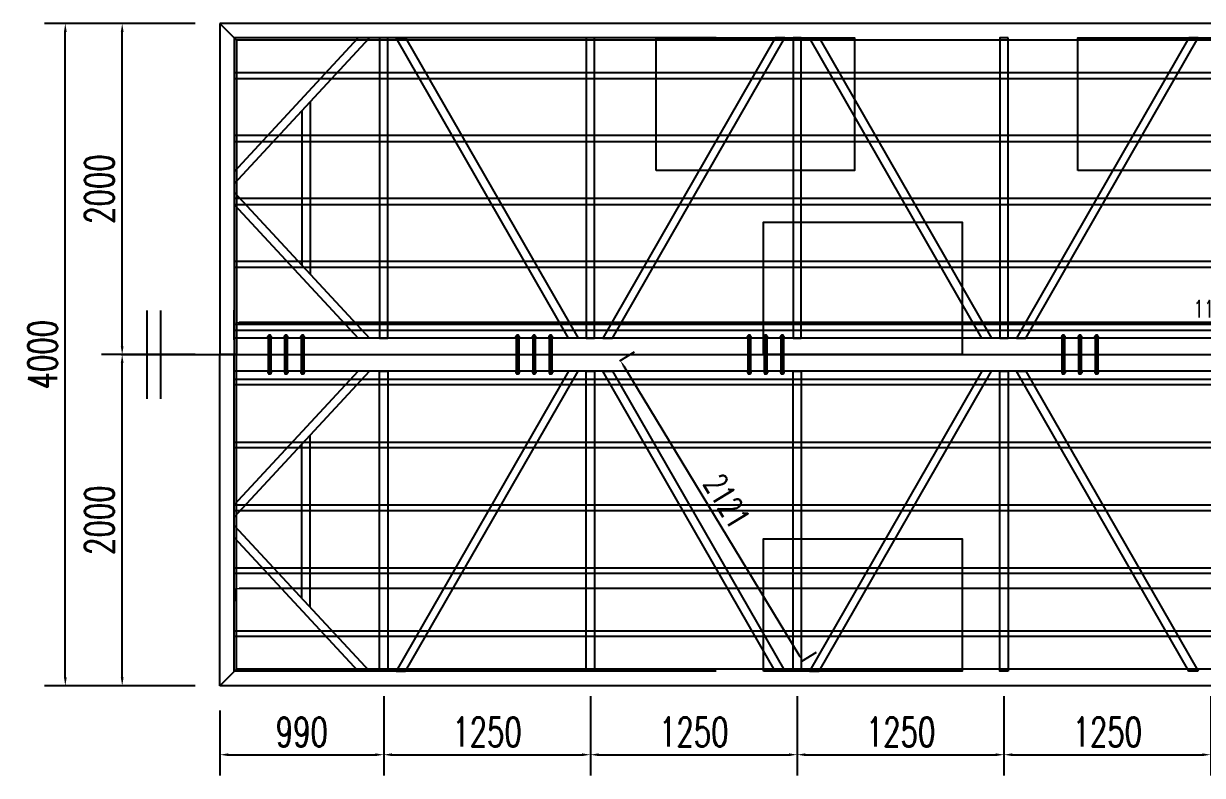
# Model space of a CAD drawing. Header units: millimetres. Extents: x -1612139 to -1300424, y 1145038 to 1536160.
# Drawn here: x -1526186 to -1519059, y 1183501 to 1188043 of the extents above; entities that cross this region are included whole.
import ezdxf

# ---------------------------------------------------------------- set-up
doc = ezdxf.new("R2010")
doc.units = ezdxf.units.MM
doc.header["$LTSCALE"] = 1000
doc.linetypes.add('__BORDER__', pattern=[21, 6, -3, 6, -3, 0, -3])
doc.layers.get('0').update_dxf_attribs({"linetype": 'CONTINUOUS'})
doc.layers.get('DEFPOINTS').update_dxf_attribs({"linetype": 'CONTINUOUS'})
for name, color, linetype in [('PUB_DIM', 3, 'CONTINUOUS'), ('W-bridge approach引桥', 4, 'CONTINUOUS'), ('W-FLOAT_BOWL浮筒', 253, 'CONTINUOUS'), ('W-STEEL_FRAME钢架', 3, 'CONTINUOUS')]:
    doc.layers.add(name, color=color, linetype=linetype)
doc.styles.add('STANDARD_T3', font='simplex.shx', dxfattribs={"width": 0.7, "bigfont": 'gbcbig.shx'})
doc.dimstyles.new('W&&30', dxfattribs={"dimtxt": 105, "dimasz": 30, "dimexe": 75, "dimexo": 90, "dimgap": 30, "dimtad": 1, "dimdec": 0, "dimzin": 0, "dimdsep": 46, "dimtxsty": 'STANDARD_T3', "dimcen": 0.09, "dimclrd": 1, "dimclre": 1, "dimclrt": 7, "dimazin": 2, "dimtfac": 1, "dimtdec": 0, "dimtix": 1, "dimtmove": 2, "dimatfit": 3, "dimfxl": 100, "dimtolj": 1, "dimtzin": 0, "dimarcsym": 0})
doc.dimstyles.new('W&&40', dxfattribs={"dimtxt": 140, "dimasz": 40, "dimexe": 100, "dimexo": 120, "dimgap": 40, "dimtad": 1, "dimdec": 0, "dimzin": 0, "dimdsep": 46, "dimtxsty": 'STANDARD_T3', "dimcen": 0.09, "dimclrd": 1, "dimclre": 1, "dimclrt": 7, "dimazin": 2, "dimtfac": 1, "dimtdec": 0, "dimtix": 1, "dimtmove": 2, "dimatfit": 3, "dimfxl": 100, "dimtolj": 1, "dimtzin": 0, "dimarcsym": 0})
doc.dimstyles.new('W&&50', dxfattribs={"dimtxt": 175, "dimasz": 50, "dimexe": 125, "dimexo": 150, "dimgap": 50, "dimtad": 1, "dimdec": 0, "dimzin": 0, "dimdsep": 46, "dimtxsty": 'STANDARD_T3', "dimcen": 0.09, "dimclrd": 1, "dimclre": 1, "dimclrt": 7, "dimazin": 2, "dimtfac": 1, "dimtdec": 0, "dimtix": 1, "dimtmove": 2, "dimatfit": 3, "dimfxl": 100, "dimtolj": 1, "dimtzin": 0, "dimarcsym": 0})

# ---------------------------------------------------------------- blocks, each defined once
blk = doc.blocks.new('1')
at = {"lineweight": -3}
for p, q in [((-1521938.3, 1214338.4), (-1521935.3, 1214338.4)), ((-1521938.3, 1214336.4), (-1521931.3, 1214336.4)), ((-1521938.3, 1214336.4), (-1521914.3, 1214336.4)), ((-1521936.3, 1214341.4), (-1521936.3, 1214346.4)), ((-1521936.3, 1214346.4), (-1521916.3, 1214346.4)), ((-1521935.3, 1214341.4), (-1521936.3, 1214341.4)), ((-1521933.9, 1214347.4), (-1521931.6, 1214347.4)), ((-1521933.3, 1214351.8), (-1521931.3, 1214354.8)), ((-1521933.3, 1214136.4), (-1521933.3, 1214351.8)), ((-1521919.3, 1214351.8), (-1521933.3, 1214351.8)), ((-1521931.6, 1214347.4), (-1521918.6, 1214347.4)), ((-1521931.6, 1214346.4), (-1521931.6, 1214341.4)), ((-1521921.3, 1214354.8), (-1521931.3, 1214354.8)), ((-1521919.3, 1214351.8), (-1521921.3, 1214354.8)), ((-1521918.6, 1214347.4), (-1521920.9, 1214347.4)), ((-1521920.9, 1214346.4), (-1521920.9, 1214341.4)), ((-1521919.3, 1214136.4), (-1521919.3, 1214351.8)), ((-1521917.3, 1214341.4), (-1521916.3, 1214341.4)), ((-1521914.3, 1214338.4), (-1521917.3, 1214338.4)), ((-1521916.3, 1214341.4), (-1521916.3, 1214346.4)), ((-1521938.3, 1214136.4), (-1521931.3, 1214136.4)), ((-1521938.3, 1214136.4), (-1521914.3, 1214136.4)), ((-1521938.3, 1214134.4), (-1521935.3, 1214134.4)), ((-1521935.3, 1214131.4), (-1521936.3, 1214131.4)), ((-1521936.3, 1214131.4), (-1521936.3, 1214126.4)), ((-1521936.3, 1214126.4), (-1521916.3, 1214126.4)), ((-1521933.9, 1214125.4), (-1521931.6, 1214125.4)), ((-1521931.6, 1214126.4), (-1521931.6, 1214131.4)), ((-1521931.6, 1214125.4), (-1521918.6, 1214125.4)), ((-1521920.9, 1214126.4), (-1521920.9, 1214131.4)), ((-1521918.6, 1214125.4), (-1521920.9, 1214125.4)), ((-1521914.3, 1214134.4), (-1521917.3, 1214134.4)), ((-1521917.3, 1214131.4), (-1521916.3, 1214131.4)), ((-1521916.3, 1214131.4), (-1521916.3, 1214126.4))]:
    blk.add_line(p, q, dxfattribs=at)
at = {"color": 1}
for p, q in [((-1521936.3, 1214346.4), (-1521933.9, 1214347.4)), ((-1521918.6, 1214347.4), (-1521916.3, 1214346.4))]:
    blk.add_line(p, q, dxfattribs=at)
at = {"color": 6, "lineweight": -3}
for p, q in [((-1521931.3, 1214136.4), (-1521931.3, 1214354.8)), ((-1521921.3, 1214136.4), (-1521921.3, 1214354.8))]:
    blk.add_line(p, q, dxfattribs=at)
at = {"lineweight": -3}
for points in [[(-1521933.3, 1214336.4), (-1521938.3, 1214336.4), (-1521938.3, 1214338.4), (-1521914.3, 1214338.4), (-1521914.3, 1214336.4), (-1521919.3, 1214336.4)], [(-1521935.3, 1214338.4), (-1521935.3, 1214341.4), (-1521917.3, 1214341.4), (-1521917.3, 1214338.4)], [(-1521933.3, 1214136.4), (-1521938.3, 1214136.4), (-1521938.3, 1214134.4), (-1521914.3, 1214134.4), (-1521914.3, 1214136.4), (-1521919.3, 1214136.4)], [(-1521935.3, 1214134.4), (-1521935.3, 1214131.4), (-1521917.3, 1214131.4), (-1521917.3, 1214134.4)]]:
    blk.add_lwpolyline(points, dxfattribs=at)
for centre, radius, start, end in [((-1521933.9, 1214128.6), 3.22, 223.60282, 316.39718), ((-1521926.3, 1214140.1), 14.7, 248.76069, 291.23931), ((-1521918.6, 1214128.6), 3.22, 223.60282, 316.39718)]:
    blk.add_arc(centre, radius, start, end, dxfattribs=at)
blk = doc.blocks.new('*D203')
at = {"layer": 'DEFPOINTS', "color": 0, "transparency": 16777216}
for p in [(-1524912.3, 1184720.2), (-1513004.3, 1184720.2), (-1524912.3, 1184629.7)]:
    blk.add_point(p, dxfattribs=at)
at = {"layer": 'W-STEEL_FRAME钢架', "color": 1, "lineweight": -2, "transparency": 16777216}
for p, q in [((-1524912.3, 1184630.2), (-1524912.3, 1184554.7)), ((-1513034.3, 1184629.7), (-1524882.3, 1184629.7)), ((-1513004.3, 1184630.2), (-1513004.3, 1184554.7))]:
    blk.add_line(p, q, dxfattribs=at)
at = {"layer": 'W-STEEL_FRAME钢架', "color": 1, "transparency": 16777216}
for points in [[(-1524882.3, 1184634.7), (-1524882.3, 1184624.7), (-1524912.3, 1184629.7)], [(-1513034.3, 1184634.7), (-1513034.3, 1184624.7), (-1513004.3, 1184629.7)]]:
    blk.add_solid(points, dxfattribs=at)
at = {"layer": 'W-STEEL_FRAME钢架', "color": 7, "transparency": 16777216, "insert": (-1518363.1, 1184545.3), "char_height": 105, "attachment_point": 5, "style": 'STANDARD_T3'}
blk.add_mtext('\\A1;11908', dxfattribs=at)
blk = doc.blocks.new('*D204')
at = {"layer": 'DEFPOINTS', "color": 0, "transparency": 16777216}
for p in [(-1524912.3, 1186237.1), (-1524912.3, 1186043.2), (-1512999.3, 1186043.2)]:
    blk.add_point(p, dxfattribs=at)
at = {"layer": 'W-STEEL_FRAME钢架', "color": 1, "lineweight": -2, "transparency": 16777216}
for p, q in [((-1524912.3, 1186133.2), (-1524912.3, 1186312.1)), ((-1512999.3, 1186133.2), (-1512999.3, 1186312.1)), ((-1513029.3, 1186237.1), (-1524882.3, 1186237.1))]:
    blk.add_line(p, q, dxfattribs=at)
at = {"layer": 'W-STEEL_FRAME钢架', "color": 1, "transparency": 16777216}
for points in [[(-1524882.3, 1186242.1), (-1524882.3, 1186232.1), (-1524912.3, 1186237.1)], [(-1513029.3, 1186242.1), (-1513029.3, 1186232.1), (-1512999.3, 1186237.1)]]:
    blk.add_solid(points, dxfattribs=at)
at = {"layer": 'W-STEEL_FRAME钢架', "color": 7, "transparency": 16777216, "insert": (-1518955.8, 1186319.6), "char_height": 105, "attachment_point": 5, "style": 'STANDARD_T3'}
blk.add_mtext('\\A1;11913', dxfattribs=at)
blk = doc.blocks.new('浮箱')
at = {"layer": 'W-FLOAT_BOWL浮筒'}
blk.add_lwpolyline([(-1525933.9, 1214836.3), (-1525933.9, 1215636.3), (-1524733.9, 1215636.3), (-1524733.9, 1214836.3)], close=True, dxfattribs=at)
blk = doc.blocks.new('*D243')
at = {"layer": 'DEFPOINTS', "color": 0, "transparency": 16777216}
for p in [(-1522684.3, 1185943.2), (-1521478.2, 1184194.6), (-1521584.3, 1184130.2)]:
    blk.add_point(p, dxfattribs=at)
at = {"layer": 'PUB_DIM', "color": 1, "lineweight": -2, "transparency": 16777216}
for p, q in [((-1522581.8, 1186005.5), (-1522492.7, 1186059.5)), ((-1522557.4, 1185973.4), (-1521498.9, 1184228.8)), ((-1521481.8, 1184192.5), (-1521392.7, 1184246.5))]:
    blk.add_line(p, q, dxfattribs=at)
at = {"layer": 'PUB_DIM', "color": 1, "transparency": 16777216}
for points in [[(-1522551.7, 1185976.9), (-1522563.1, 1185970), (-1522578.2, 1186007.6)], [(-1521493.2, 1184232.3), (-1521504.6, 1184225.4), (-1521478.2, 1184194.6)]]:
    blk.add_solid(points, dxfattribs=at)
at = {"layer": 'PUB_DIM', "color": 7, "transparency": 16777216, "insert": (-1521934.1, 1185158.2), "char_height": 140, "attachment_point": 5, "rotation": 301.24641, "style": 'STANDARD_T3'}
blk.add_mtext('\\A1;2121', dxfattribs=at)
blk = doc.blocks.new('*D244')
at = {"color": 1, "lineweight": -2, "transparency": 16777216}
for p, q in [((-1525149.3, 1188043.2), (-1526059, 1188043.2)), ((-1525934, 1184093.2), (-1525934, 1187993.2)), ((-1525149.3, 1184043.2), (-1526059, 1184043.2))]:
    blk.add_line(p, q, dxfattribs=at)
at = {"color": 1, "transparency": 16777216}
for points in [[(-1525942.3, 1187993.2), (-1525925.6, 1187993.2), (-1525934, 1188043.2)], [(-1525942.3, 1184093.2), (-1525925.6, 1184093.2), (-1525934, 1184043.2)]]:
    blk.add_solid(points, dxfattribs=at)
at = {"layer": 'DEFPOINTS', "color": 0, "transparency": 16777216}
for p in [(-1525934, 1188043.2), (-1524999.3, 1188043.2), (-1524999.3, 1184043.2)]:
    blk.add_point(p, dxfattribs=at)
at = {"color": 7, "transparency": 16777216, "insert": (-1526071.5, 1186043.2), "char_height": 175, "attachment_point": 5, "rotation": 90, "style": 'STANDARD_T3'}
blk.add_mtext('\\A1;4000', dxfattribs=at)
blk = doc.blocks.new('*D245')
at = {"color": 1, "lineweight": -2, "transparency": 16777216}
for p, q in [((-1525149.3, 1186043.2), (-1525715.1, 1186043.2)), ((-1525590.1, 1184093.2), (-1525590.1, 1185993.2)), ((-1525149.3, 1184043.2), (-1525715.1, 1184043.2))]:
    blk.add_line(p, q, dxfattribs=at)
at = {"color": 1, "transparency": 16777216}
for points in [[(-1525598.5, 1185993.2), (-1525581.8, 1185993.2), (-1525590.1, 1186043.2)], [(-1525598.5, 1184093.2), (-1525581.8, 1184093.2), (-1525590.1, 1184043.2)]]:
    blk.add_solid(points, dxfattribs=at)
at = {"layer": 'DEFPOINTS', "color": 0, "transparency": 16777216}
for p in [(-1525590.1, 1186043.2), (-1524999.3, 1186043.2), (-1524999.3, 1184043.2)]:
    blk.add_point(p, dxfattribs=at)
at = {"color": 7, "transparency": 16777216, "insert": (-1525727.6, 1185043.2), "char_height": 175, "attachment_point": 5, "rotation": 90, "style": 'STANDARD_T3'}
blk.add_mtext('\\A1;2000', dxfattribs=at)
blk = doc.blocks.new('*D246')
at = {"color": 1, "lineweight": -2, "transparency": 16777216}
for p, q in [((-1525149.3, 1188043.2), (-1525715.1, 1188043.2)), ((-1525590.1, 1186093.2), (-1525590.1, 1187993.2)), ((-1525149.3, 1186043.2), (-1525715.1, 1186043.2))]:
    blk.add_line(p, q, dxfattribs=at)
at = {"color": 1, "transparency": 16777216}
for points in [[(-1525598.5, 1187993.2), (-1525581.8, 1187993.2), (-1525590.1, 1188043.2)], [(-1525598.5, 1186093.2), (-1525581.8, 1186093.2), (-1525590.1, 1186043.2)]]:
    blk.add_solid(points, dxfattribs=at)
at = {"layer": 'DEFPOINTS', "color": 0, "transparency": 16777216}
for p in [(-1525590.1, 1188043.2), (-1524999.3, 1188043.2), (-1524999.3, 1186043.2)]:
    blk.add_point(p, dxfattribs=at)
at = {"color": 7, "transparency": 16777216, "insert": (-1525727.6, 1187043.2), "char_height": 175, "attachment_point": 5, "rotation": 90, "style": 'STANDARD_T3'}
blk.add_mtext('\\A1;2000', dxfattribs=at)
blk = doc.blocks.new('*D247')
at = {"layer": 'DEFPOINTS', "color": 0, "transparency": 16777216}
for p in [(-1524009.3, 1184130.2), (-1524999.3, 1184043.2), (-1524009.3, 1183626.4)]:
    blk.add_point(p, dxfattribs=at)
at = {"layer": 'PUB_DIM', "color": 1, "lineweight": -2, "transparency": 16777216}
for p, q in [((-1524009.3, 1183980.2), (-1524009.3, 1183501.4)), ((-1524999.3, 1183893.2), (-1524999.3, 1183501.4)), ((-1524949.3, 1183626.4), (-1524059.3, 1183626.4))]:
    blk.add_line(p, q, dxfattribs=at)
at = {"layer": 'PUB_DIM', "color": 1, "transparency": 16777216}
for points in [[(-1524949.3, 1183634.7), (-1524949.3, 1183618), (-1524999.3, 1183626.4)], [(-1524059.3, 1183634.7), (-1524059.3, 1183618), (-1524009.3, 1183626.4)]]:
    blk.add_solid(points, dxfattribs=at)
at = {"layer": 'PUB_DIM', "color": 7, "transparency": 16777216, "insert": (-1524504.3, 1183763.9), "char_height": 175, "attachment_point": 5, "style": 'STANDARD_T3'}
blk.add_mtext('\\A1;990', dxfattribs=at)
blk = doc.blocks.new('*D248')
at = {"layer": 'DEFPOINTS', "color": 0, "transparency": 16777216}
for p in [(-1524009.3, 1184130.2), (-1522759.3, 1184130.2), (-1522759.3, 1183626.4)]:
    blk.add_point(p, dxfattribs=at)
at = {"layer": 'PUB_DIM', "color": 1, "lineweight": -2, "transparency": 16777216}
for p, q in [((-1524009.3, 1183980.2), (-1524009.3, 1183501.4)), ((-1522759.3, 1183980.2), (-1522759.3, 1183501.4)), ((-1523959.3, 1183626.4), (-1522809.3, 1183626.4))]:
    blk.add_line(p, q, dxfattribs=at)
at = {"layer": 'PUB_DIM', "color": 1, "transparency": 16777216}
for points in [[(-1523959.3, 1183634.7), (-1523959.3, 1183618), (-1524009.3, 1183626.4)], [(-1522809.3, 1183634.7), (-1522809.3, 1183618), (-1522759.3, 1183626.4)]]:
    blk.add_solid(points, dxfattribs=at)
at = {"layer": 'PUB_DIM', "color": 7, "transparency": 16777216, "insert": (-1523384.3, 1183763.9), "char_height": 175, "attachment_point": 5, "style": 'STANDARD_T3'}
blk.add_mtext('\\A1;1250', dxfattribs=at)
blk = doc.blocks.new('*D249')
at = {"layer": 'DEFPOINTS', "color": 0, "transparency": 16777216}
for p in [(-1522759.3, 1184130.2), (-1521509.3, 1184130.2), (-1521509.3, 1183626.4)]:
    blk.add_point(p, dxfattribs=at)
at = {"layer": 'PUB_DIM', "color": 1, "lineweight": -2, "transparency": 16777216}
for p, q in [((-1522759.3, 1183980.2), (-1522759.3, 1183501.4)), ((-1521509.3, 1183980.2), (-1521509.3, 1183501.4)), ((-1522709.3, 1183626.4), (-1521559.3, 1183626.4))]:
    blk.add_line(p, q, dxfattribs=at)
at = {"layer": 'PUB_DIM', "color": 1, "transparency": 16777216}
for points in [[(-1522709.3, 1183634.7), (-1522709.3, 1183618), (-1522759.3, 1183626.4)], [(-1521559.3, 1183634.7), (-1521559.3, 1183618), (-1521509.3, 1183626.4)]]:
    blk.add_solid(points, dxfattribs=at)
at = {"layer": 'PUB_DIM', "color": 7, "transparency": 16777216, "insert": (-1522134.3, 1183763.9), "char_height": 175, "attachment_point": 5, "style": 'STANDARD_T3'}
blk.add_mtext('\\A1;1250', dxfattribs=at)
blk = doc.blocks.new('*D250')
at = {"layer": 'DEFPOINTS', "color": 0, "transparency": 16777216}
for p in [(-1521509.3, 1184130.2), (-1520259.3, 1184130.2), (-1520259.3, 1183626.4)]:
    blk.add_point(p, dxfattribs=at)
at = {"layer": 'PUB_DIM', "color": 1, "lineweight": -2, "transparency": 16777216}
for p, q in [((-1521509.3, 1183980.2), (-1521509.3, 1183501.4)), ((-1520259.3, 1183980.2), (-1520259.3, 1183501.4)), ((-1521459.3, 1183626.4), (-1520309.3, 1183626.4))]:
    blk.add_line(p, q, dxfattribs=at)
at = {"layer": 'PUB_DIM', "color": 1, "transparency": 16777216}
for points in [[(-1521459.3, 1183634.7), (-1521459.3, 1183618), (-1521509.3, 1183626.4)], [(-1520309.3, 1183634.7), (-1520309.3, 1183618), (-1520259.3, 1183626.4)]]:
    blk.add_solid(points, dxfattribs=at)
at = {"layer": 'PUB_DIM', "color": 7, "transparency": 16777216, "insert": (-1520884.3, 1183763.9), "char_height": 175, "attachment_point": 5, "style": 'STANDARD_T3'}
blk.add_mtext('\\A1;1250', dxfattribs=at)
blk = doc.blocks.new('*D251')
at = {"layer": 'DEFPOINTS', "color": 0, "transparency": 16777216}
for p in [(-1520259.3, 1184130.2), (-1519009.3, 1184130.2), (-1519009.3, 1183626.4)]:
    blk.add_point(p, dxfattribs=at)
at = {"layer": 'PUB_DIM', "color": 1, "lineweight": -2, "transparency": 16777216}
for p, q in [((-1520259.3, 1183980.2), (-1520259.3, 1183501.4)), ((-1519009.3, 1183980.2), (-1519009.3, 1183501.4)), ((-1520209.3, 1183626.4), (-1519059.3, 1183626.4))]:
    blk.add_line(p, q, dxfattribs=at)
at = {"layer": 'PUB_DIM', "color": 1, "transparency": 16777216}
for points in [[(-1520209.3, 1183634.7), (-1520209.3, 1183618), (-1520259.3, 1183626.4)], [(-1519059.3, 1183634.7), (-1519059.3, 1183618), (-1519009.3, 1183626.4)]]:
    blk.add_solid(points, dxfattribs=at)
at = {"layer": 'PUB_DIM', "color": 7, "transparency": 16777216, "insert": (-1519634.3, 1183763.9), "char_height": 175, "attachment_point": 5, "style": 'STANDARD_T3'}
blk.add_mtext('\\A1;1250', dxfattribs=at)

msp = doc.modelspace()

# ---------------------------------------------------------------- linework, layer by layer
at = {"color": 3}
for p, q in [((-1512999.3, 1188043.2), (-1524999.3, 1188043.2)), ((-1524999.3, 1188043.2), (-1524999.3, 1187943.2)), ((-1524999.3, 1188043.2), (-1524999.3, 1186043.2)), ((-1524999.3, 1188043.2), (-1524899.3, 1187943.2)), ((-1512999.3, 1187943.2), (-1524899.3, 1187943.2)), ((-1524899.3, 1187943.2), (-1524899.3, 1186043.2)), ((-1524999.3, 1184043.2), (-1524999.3, 1186043.2)), ((-1524899.3, 1186043.2), (-1524999.3, 1186043.2)), ((-1524899.3, 1186043.2), (-1524999.3, 1186043.2)), ((-1524899.3, 1184143.2), (-1524899.3, 1186043.2)), ((-1524999.3, 1184043.2), (-1524999.3, 1184143.2)), ((-1524999.3, 1184043.2), (-1524899.3, 1184143.2)), ((-1512999.3, 1184143.2), (-1524899.3, 1184143.2)), ((-1512999.3, 1184043.2), (-1524999.3, 1184043.2))]:
    msp.add_line(p, q, dxfattribs=at)
at = {"color": 251, "linetype": '__BORDER__'}
for p, q in [((-1512999.3, 1187956.2), (-1524912.3, 1187956.2)), ((-1524912.3, 1187956.2), (-1524912.3, 1186043.2)), ((-1524912.3, 1184130.2), (-1524912.3, 1186043.2)), ((-1512999.3, 1184130.2), (-1524912.3, 1184130.2))]:
    msp.add_line(p, q, dxfattribs=at)
at = {"color": 1}
for p, q in [((-1524912.3, 1187074.7), (-1524095.3, 1187956.2)), ((-1524912.3, 1187148.3), (-1524163.5, 1187956.2)), ((-1524453.8, 1187569.4), (-1524453.8, 1186530)), ((-1524503.8, 1187515.5), (-1524503.8, 1186584)), ((-1524912.3, 1187024.7), (-1524095.3, 1186143.2)), ((-1524912.3, 1186951.2), (-1524163.5, 1186143.2)), ((-1524912.3, 1185061.7), (-1524095.3, 1185943.2)), ((-1524912.3, 1185135.3), (-1524163.5, 1185943.2)), ((-1524503.8, 1184571), (-1524503.8, 1185502.5)), ((-1524453.8, 1184517), (-1524453.8, 1185556.4)), ((-1524912.3, 1185011.7), (-1524095.3, 1184130.2)), ((-1524912.3, 1184938.2), (-1524163.5, 1184130.2))]:
    msp.add_line(p, q, dxfattribs=at)
for p, q in [((-1525442, 1186310.6), (-1525442, 1185775.9)), ((-1525358.2, 1186310.6), (-1525358.2, 1185775.9))]:
    msp.add_line(p, q)
for points in [[(-1523984.3, 1187956.2), (-1524034.3, 1187956.2), (-1524034.3, 1186143.2), (-1523984.3, 1186143.2)], [(-1522734.3, 1187956.2), (-1522784.3, 1187956.2), (-1522784.3, 1186143.2), (-1522734.3, 1186143.2)], [(-1521484.3, 1187956.2), (-1521534.3, 1187956.2), (-1521534.3, 1186143.2), (-1521484.3, 1186143.2)], [(-1520234.3, 1187956.2), (-1520284.3, 1187956.2), (-1520284.3, 1186143.2), (-1520234.3, 1186143.2)], [(-1523984.3, 1184130.2), (-1524034.3, 1184130.2), (-1524034.3, 1185943.2), (-1523984.3, 1185943.2)], [(-1522734.3, 1184130.2), (-1522784.3, 1184130.2), (-1522784.3, 1185943.2), (-1522734.3, 1185943.2)], [(-1521484.3, 1184130.2), (-1521534.3, 1184130.2), (-1521534.3, 1185943.2), (-1521484.3, 1185943.2)], [(-1520234.3, 1184130.2), (-1520284.3, 1184130.2), (-1520284.3, 1185943.2), (-1520234.3, 1185943.2)]]:
    msp.add_lwpolyline(points, close=True, dxfattribs=at)
for points in [[(-1523934.3, 1187956.2), (-1523876.7, 1187956.2), (-1522834.3, 1186143.2), (-1522892, 1186143.2), (-1523934.3, 1187956.2)], [(-1521584.3, 1187956.2), (-1521642, 1187956.2), (-1522684.3, 1186143.2), (-1522626.7, 1186143.2), (-1521584.3, 1187956.2)], [(-1521434.3, 1187956.2), (-1521376.7, 1187956.2), (-1520334.3, 1186143.2), (-1520392, 1186143.2), (-1521434.3, 1187956.2)], [(-1519084.3, 1187956.2), (-1519142, 1187956.2), (-1520184.3, 1186143.2), (-1520126.7, 1186143.2), (-1519084.3, 1187956.2)], [(-1523934.3, 1184130.2), (-1523876.7, 1184130.2), (-1522834.3, 1185943.2), (-1522892, 1185943.2), (-1523934.3, 1184130.2)], [(-1521584.3, 1184130.2), (-1521642, 1184130.2), (-1522684.3, 1185943.2), (-1522626.7, 1185943.2), (-1521584.3, 1184130.2)], [(-1521434.3, 1184130.2), (-1521376.7, 1184130.2), (-1520334.3, 1185943.2), (-1520392, 1185943.2), (-1521434.3, 1184130.2)], [(-1519084.3, 1184130.2), (-1519142, 1184130.2), (-1520184.3, 1185943.2), (-1520126.7, 1185943.2), (-1519084.3, 1184130.2)]]:
    msp.add_lwpolyline(points, dxfattribs=at)
at = {"color": 4}
for points in [[(-1512999.3, 1187746.2), (-1524912.3, 1187746.2), (-1524912.3, 1187711.2), (-1512999.3, 1187711.2)], [(-1512999.3, 1187366.2), (-1524912.3, 1187366.2), (-1524912.3, 1187331.2), (-1512999.3, 1187331.2)], [(-1513004.3, 1186986.2), (-1524912.3, 1186986.2), (-1524912.3, 1186951.2), (-1513004.3, 1186951.2)], [(-1512999.3, 1186606.2), (-1524912.3, 1186606.2), (-1524912.3, 1186571.2), (-1512999.3, 1186571.2)], [(-1512999.3, 1186226.2), (-1524912.3, 1186225.9), (-1524912.3, 1186190.9), (-1512999.3, 1186191.2)], [(-1512999.3, 1185860.2), (-1524912.3, 1185860.6), (-1524912.3, 1185895.6), (-1512999.3, 1185895.2)], [(-1512999.3, 1185480.2), (-1524912.3, 1185480.2), (-1524912.3, 1185515.2), (-1512999.3, 1185515.2)], [(-1512999.3, 1185100.2), (-1524912.3, 1185100.2), (-1524912.3, 1185135.2), (-1512999.3, 1185135.2)], [(-1513004.3, 1184720.2), (-1524912.3, 1184720.2), (-1524912.3, 1184755.2), (-1513004.3, 1184755.2)], [(-1512999.3, 1184340.2), (-1524912.3, 1184340.2), (-1524912.3, 1184375.2), (-1512999.3, 1184375.2)]]:
    msp.add_lwpolyline(points, close=True, dxfattribs=at)
at = {"color": 2}
for points in [[(-1512999.3, 1186143.2), (-1524912.3, 1186143.2), (-1524912.3, 1186043.2), (-1512999.3, 1186043.2)], [(-1512999.3, 1185943.2), (-1524912.3, 1185943.2), (-1524912.3, 1186043.2), (-1512999.3, 1186043.2)]]:
    msp.add_lwpolyline(points, close=True, dxfattribs=at)
at = {"layer": 'W-bridge approach引桥'}
msp.add_line((-1525596, 1186043.2), (-1512169, 1186043.2), dxfattribs=at)

# ---------------------------------------------------------------- block references
at = {"color": 1}
for p in [(-2773.1, -28193.1), (-2673.1, -28193.1), (-2573.1, -28193.1), (-1273.1, -28193.1), (-1173.1, -28193.1), (-1073.1, -28193.1), (126.9, -28193.1), (226.9, -28193.1), (326.9, -28193.1), (2026.9, -28193.1), (2126.9, -28193.1), (2226.9, -28193.1)]:
    msp.add_blockref('1', p, dxfattribs=at)
at = {"color": 1, "xscale": -1, "rotation": 180}
for p in [(-2773.1, 2400279.6), (-2673.1, 2400279.6), (-2573.1, 2400279.6), (-1273.1, 2400279.6), (-1173.1, 2400279.6), (-1073.1, 2400279.6), (126.9, 2400279.6), (226.9, 2400279.6), (326.9, 2400279.6), (2026.9, 2400279.6), (2126.9, 2400279.6), (2226.9, 2400279.6)]:
    msp.add_blockref('1', p, dxfattribs=at)
at = {"layer": 'W-FLOAT_BOWL浮筒'}
for p in [(3571.6, -27680.1), (6121.6, -27680.1), (4221.6, -28793.1), (4221.6, -30706.1)]:
    msp.add_blockref('浮箱', p, dxfattribs=at)

# ---------------------------------------------------------------- dimensions: what is measured, and where the dimension line sits
for base, p1, p2, picture, middle in [((-1525934, 1188043.2), (-1524999.3, 1184043.2), (-1524999.3, 1188043.2), '*D244', (-1526071.5, 1186043.2)), ((-1525590.1, 1188043.2), (-1524999.3, 1186043.2), (-1524999.3, 1188043.2), '*D246', (-1525727.6, 1187043.2)), ((-1525590.1, 1186043.2), (-1524999.3, 1184043.2), (-1524999.3, 1186043.2), '*D245', (-1525727.6, 1185043.2))]:
    dim = msp.add_linear_dim(base=base, p1=p1, p2=p2, angle=90, dimstyle='W&&50')
    dim.commit()
    dim.dimension.update_dxf_attribs({"geometry": picture, "text_midpoint": middle})
at = {"layer": 'PUB_DIM'}
dim = msp.add_aligned_dim(p1=(-1522684.3, 1185943.2), p2=(-1521584.3, 1184130.2), distance=124.2, dimstyle='W&&40', dxfattribs=at)
dim.commit()
dim.dimension.update_dxf_attribs({"geometry": '*D243', "text_midpoint": (-1521934.1, 1185158.2)})
for base, p1, p2, picture, middle in [((-1524009.3, 1183626.4), (-1524999.3, 1184043.2), (-1524009.3, 1184130.2), '*D247', (-1524504.3, 1183763.9)), ((-1522759.3, 1183626.4), (-1524009.3, 1184130.2), (-1522759.3, 1184130.2), '*D248', (-1523384.3, 1183763.9)), ((-1521509.3, 1183626.4), (-1522759.3, 1184130.2), (-1521509.3, 1184130.2), '*D249', (-1522134.3, 1183763.9)), ((-1520259.3, 1183626.4), (-1521509.3, 1184130.2), (-1520259.3, 1184130.2), '*D250', (-1520884.3, 1183763.9)), ((-1519009.3, 1183626.4), (-1520259.3, 1184130.2), (-1519009.3, 1184130.2), '*D251', (-1519634.3, 1183763.9))]:
    dim = msp.add_linear_dim(base=base, p1=p1, p2=p2, dimstyle='W&&50', dxfattribs=at)
    dim.commit()
    dim.dimension.update_dxf_attribs({"geometry": picture, "text_midpoint": middle})
at = {"layer": 'W-STEEL_FRAME钢架'}
dim = msp.add_aligned_dim(p1=(-1512999.3, 1186043.2), p2=(-1524912.3, 1186043.2), distance=-193.9, dimstyle='W&&30', dxfattribs=at)
dim.commit()
dim.dimension.update_dxf_attribs({"geometry": '*D204', "text_midpoint": (-1518955.8, 1186319.6)})
dim = msp.add_linear_dim(base=(-1524912.3, 1184629.7), p1=(-1513004.3, 1184720.2), p2=(-1524912.3, 1184720.2), angle=180, dimstyle='W&&30', dxfattribs=at)
dim.commit()
dim.dimension.update_dxf_attribs({"geometry": '*D203', "text_midpoint": (-1518363.1, 1184545.3), "dimtype": 161})

doc.saveas('drawing.dxf')
